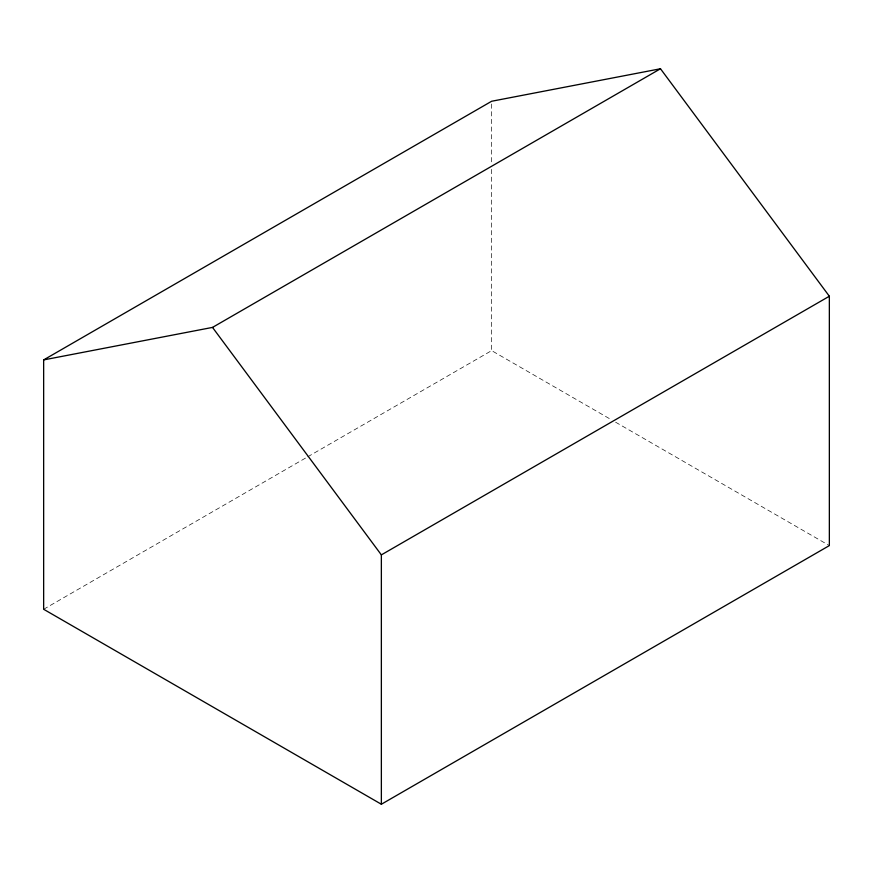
<?xml version="1.0" encoding="UTF-8"?>
<svg xmlns="http://www.w3.org/2000/svg" width="873" height="873" viewBox="0 0 873 873"><rect width="100%" height="100%" fill="white"/><g stroke="black" fill="none" stroke-linecap="round" stroke-linejoin="round"><path stroke-width="0.65" stroke-dasharray="4.37 3.27" d="M43.65 609.267L306.543 457.485M307.722 456.797L491.641 350.619L610.904 419.476M615.618 422.205L829.35 545.592M491.641 103.985L491.641 163.938M491.641 169.395L491.641 350.619"/><path stroke-width="1.31" d="M43.65 359.905L491.641 101.257L660.49 68.76L829.35 296.231L829.35 545.592L381.359 804.24L43.65 609.267L43.65 359.905L212.51 327.408L660.49 68.76M381.359 804.24L381.359 554.879L829.35 296.231M212.51 327.408L381.359 554.879"/></g></svg>
